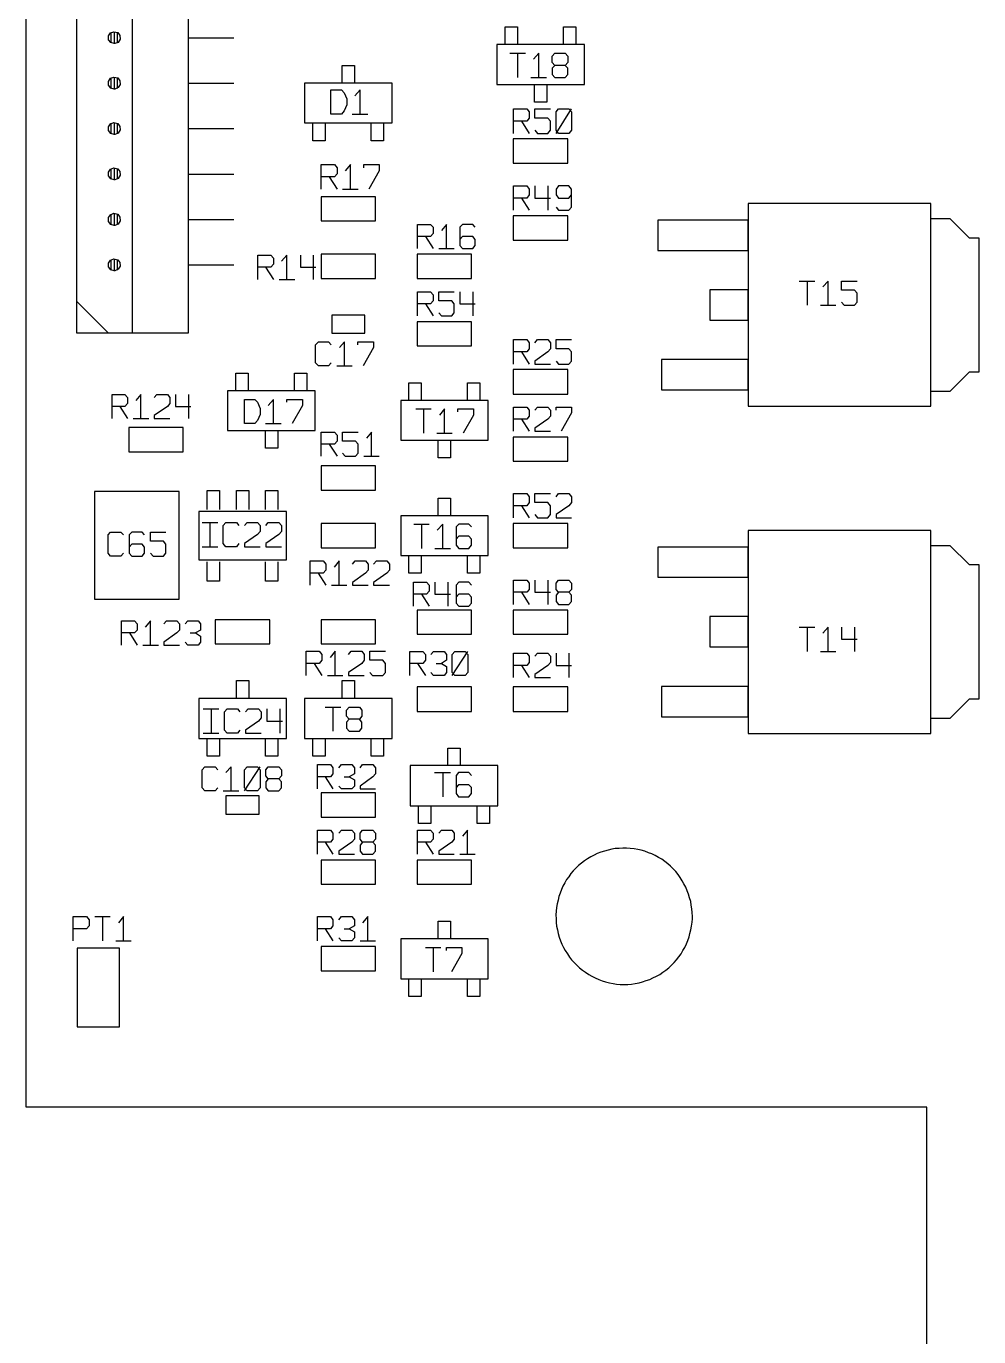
# Model space of a CAD drawing. Extents: x -228 to 961, y -124 to 716.
# Drawn here: x -5 to 84.1, y 103 to 225.5 of the extents above; entities that cross this region are included whole.
import ezdxf

# ---------------------------------------------------------------- set-up
doc = ezdxf.new("R2010")
doc.units = 0
doc.layers.add('1', color=1, linetype='CONTINUOUS')

msp = doc.modelspace()

# ---------------------------------------------------------------- linework, layer by layer
at = {"layer": '1'}
for p, q in [((-4.95, 124.47), (-4.95, 597.82)), ((-0.25, 230.75), (-0.25, 196.8)), ((4.97, 196.8), (4.97, 230.75)), ((10.22, 196.8), (10.22, 230.75)), ((39.8, 223.75), (39.8, 225.4)), ((39.8, 225.4), (40.95, 225.4)), ((40.95, 225.4), (40.95, 223.75)), ((45.27, 223.75), (45.27, 225.4)), ((45.27, 225.4), (46.42, 225.4)), ((46.42, 225.4), (46.42, 223.75)), ((2.75, 224.55), (2.92, 224.83)), ((2.75, 224.2), (2.75, 224.55)), ((2.95, 223.93), (2.75, 224.2)), ((2.92, 224.83), (3.25, 224.95)), ((3, 223.9), (3, 224.88)), ((3.25, 224.95), (3.6, 224.88)), ((3.27, 224.95), (3.27, 223.83)), ((3.57, 223.9), (3.57, 224.88)), ((3.6, 224.88), (3.8, 224.6)), ((3.82, 224.25), (3.65, 223.95)), ((3.8, 224.6), (3.82, 224.25)), ((10.22, 224.38), (14.45, 224.38)), ((3.27, 223.83), (2.95, 223.93)), ((3.32, 223.83), (3.27, 223.83)), ((3.65, 223.95), (3.32, 223.83)), ((47.22, 223.75), (39.02, 223.75)), ((39.02, 223.75), (39.02, 220)), ((40.25, 222.93), (41.7, 222.93)), ((40.97, 222.93), (40.97, 220.68)), ((42.95, 222.93), (42.47, 222.38)), ((42.95, 220.68), (42.95, 222.93)), ((44.2, 222.65), (44.45, 222.93)), ((44.45, 222.93), (45.42, 222.93)), ((45.42, 222.93), (45.65, 222.65)), ((47.22, 220), (47.22, 223.75)), ((24.57, 220.15), (24.57, 221.8)), ((24.57, 221.8), (25.72, 221.8)), ((25.72, 221.8), (25.72, 220.15)), ((44.2, 222.08), (44.2, 222.65)), ((44.45, 221.8), (44.2, 222.08)), ((44.45, 221.8), (44.2, 221.53)), ((45.42, 221.8), (44.45, 221.8)), ((45.65, 222.08), (45.42, 221.8)), ((45.65, 221.53), (45.42, 221.8)), ((45.65, 222.65), (45.65, 222.08)), ((2.75, 220.3), (2.92, 220.6)), ((2.92, 220.6), (3.25, 220.7)), ((3, 219.65), (3, 220.63)), ((3.25, 220.7), (3.6, 220.63)), ((3.27, 220.7), (3.27, 219.58)), ((3.57, 219.65), (3.57, 220.63)), ((3.6, 220.63), (3.8, 220.35)), ((42.22, 220.68), (43.67, 220.68)), ((44.2, 221.53), (44.2, 220.95)), ((44.2, 220.95), (44.45, 220.68)), ((44.45, 220.68), (45.42, 220.68)), ((45.42, 220.68), (45.65, 220.95)), ((45.65, 220.95), (45.65, 221.53)), ((2.75, 219.95), (2.75, 220.3)), ((2.95, 219.68), (2.75, 219.95)), ((3.27, 219.58), (2.95, 219.68)), ((3.32, 219.58), (3.27, 219.58)), ((3.65, 219.73), (3.32, 219.58)), ((3.82, 220), (3.65, 219.73)), ((3.8, 220.35), (3.82, 220)), ((10.22, 220.15), (14.45, 220.15)), ((29.25, 220.15), (21.05, 220.15)), ((21.05, 220.15), (21.05, 216.43)), ((23.52, 217.25), (23.52, 219.53)), ((23.52, 219.53), (24.5, 219.53)), ((24.5, 219.53), (24.75, 219.25)), ((24.75, 219.25), (25, 218.68)), ((26.25, 219.53), (25.75, 218.95)), ((26.25, 217.25), (26.25, 219.53)), ((29.25, 216.43), (29.25, 220.15)), ((39.02, 220), (47.22, 220)), ((42.55, 218.35), (42.55, 220)), ((43.7, 220), (43.7, 218.35)), ((25, 218.1), (24.75, 217.55)), ((25, 218.68), (25, 218.1)), ((43.7, 218.35), (42.55, 218.35)), ((24.5, 217.25), (23.52, 217.25)), ((24.75, 217.55), (24.5, 217.25)), ((25.52, 217.25), (26.97, 217.25)), ((40.6, 215.45), (40.6, 217.73)), ((40.6, 217.73), (41.82, 217.73)), ((41.82, 217.73), (42.05, 217.45)), ((42.05, 216.88), (41.82, 216.6)), ((42.05, 217.45), (42.05, 216.88)), ((42.57, 216.88), (42.57, 217.73)), ((42.57, 217.73), (44.05, 217.73)), ((43.8, 216.88), (42.57, 216.88)), ((44.05, 216.6), (43.8, 216.88)), ((44.57, 217.45), (44.8, 217.73)), ((44.57, 215.45), (46.02, 217.73)), ((44.57, 215.75), (44.57, 217.45)), ((44.8, 217.73), (45.77, 217.73)), ((45.77, 217.73), (46.02, 217.45)), ((46.02, 217.45), (46.02, 215.75)), ((2.75, 216.05), (2.92, 216.35)), ((2.75, 215.73), (2.75, 216.05)), ((2.95, 215.45), (2.75, 215.73)), ((2.92, 216.35), (3.25, 216.48)), ((3, 215.4), (3, 216.4)), ((3.25, 216.48), (3.6, 216.38)), ((3.27, 216.48), (3.27, 215.33)), ((3.57, 215.4), (3.57, 216.4)), ((3.6, 216.38), (3.8, 216.1)), ((3.82, 215.78), (3.65, 215.48)), ((3.8, 216.1), (3.82, 215.78)), ((10.22, 215.9), (14.45, 215.9)), ((21.05, 216.43), (29.25, 216.43)), ((21.85, 214.75), (21.85, 216.43)), ((23, 216.43), (23, 214.75)), ((27.3, 214.75), (27.3, 216.43)), ((28.45, 216.43), (28.45, 214.75)), ((41.82, 216.6), (40.6, 216.6)), ((41.32, 216.6), (42.05, 215.45)), ((42.57, 215.75), (42.82, 215.45)), ((43.8, 215.45), (44.05, 215.75)), ((44.05, 215.75), (44.05, 216.6)), ((44.8, 215.45), (44.57, 215.75)), ((46.02, 215.75), (45.77, 215.45)), ((3.27, 215.33), (2.95, 215.45)), ((3.32, 215.33), (3.27, 215.33)), ((3.65, 215.48), (3.32, 215.33)), ((23, 214.75), (21.85, 214.75)), ((28.45, 214.75), (27.3, 214.75)), ((45.67, 214.93), (40.57, 214.93)), ((40.57, 214.93), (40.57, 212.65)), ((42.82, 215.45), (43.8, 215.45)), ((45.77, 215.45), (44.8, 215.45)), ((45.67, 212.65), (45.67, 214.93)), ((2.75, 211.83), (2.92, 212.1)), ((2.75, 211.48), (2.75, 211.83)), ((2.92, 212.1), (3.25, 212.23)), ((3, 211.18), (3, 212.15)), ((3.25, 212.23), (3.6, 212.13)), ((3.27, 212.23), (3.27, 211.1)), ((3.57, 211.18), (3.57, 212.15)), ((3.6, 212.13), (3.8, 211.88)), ((3.8, 211.88), (3.82, 211.53)), ((22.62, 210.25), (22.62, 212.53)), ((22.62, 212.53), (23.85, 212.53)), ((23.85, 212.53), (24.1, 212.23)), ((24.1, 212.23), (24.1, 211.68)), ((25.35, 212.53), (24.85, 211.95)), ((25.35, 210.25), (25.35, 212.53)), ((26.6, 212.23), (26.6, 212.53)), ((26.6, 212.53), (28.05, 212.53)), ((28.05, 211.95), (27.07, 210.25)), ((28.05, 212.53), (28.05, 211.95)), ((40.57, 212.65), (45.67, 212.65)), ((2.95, 211.2), (2.75, 211.48)), ((3.27, 211.1), (2.95, 211.2)), ((3.32, 211.1), (3.27, 211.1)), ((3.65, 211.23), (3.32, 211.1)), ((3.82, 211.53), (3.65, 211.23)), ((10.22, 211.65), (14.45, 211.65)), ((23.85, 211.38), (22.62, 211.38)), ((23.37, 211.38), (24.1, 210.25)), ((24.1, 211.68), (23.85, 211.38)), ((27.7, 209.53), (22.6, 209.53)), ((22.6, 209.53), (22.6, 207.28)), ((24.62, 210.25), (26.07, 210.25)), ((27.7, 207.28), (27.7, 209.53)), ((40.6, 208.28), (40.6, 210.55)), ((40.6, 210.55), (41.82, 210.55)), ((41.82, 209.4), (40.6, 209.4)), ((41.32, 209.4), (42.05, 208.28)), ((41.82, 210.55), (42.05, 210.25)), ((42.05, 209.7), (41.82, 209.4)), ((42.05, 210.25), (42.05, 209.7)), ((42.57, 210.55), (42.57, 209.4)), ((42.57, 209.4), (44.05, 209.4)), ((43.8, 210.55), (43.8, 208.28)), ((44.8, 210.55), (44.57, 210.25)), ((44.57, 210.25), (44.57, 209.7)), ((44.57, 209.7), (44.8, 209.4)), ((45.77, 210.55), (44.8, 210.55)), ((44.8, 209.4), (45.77, 209.4)), ((46.02, 210.25), (45.77, 210.55)), ((45.77, 209.4), (46.02, 209.7)), ((46.02, 208.55), (46.02, 210.25)), ((44.57, 208.55), (44.8, 208.28)), ((44.8, 208.28), (45.77, 208.28)), ((45.77, 208.28), (46.02, 208.55)), ((79.6, 208.9), (62.52, 208.9)), ((62.52, 208.9), (62.52, 189.95)), ((79.6, 189.95), (79.6, 208.9)), ((2.75, 207.58), (2.92, 207.85)), ((2.75, 207.23), (2.75, 207.58)), ((2.95, 206.95), (2.75, 207.23)), ((2.92, 207.85), (3.25, 207.98)), ((3.27, 206.85), (2.95, 206.95)), ((3, 206.93), (3, 207.9)), ((3.25, 207.98), (3.6, 207.9)), ((3.27, 207.98), (3.27, 206.85)), ((3.65, 206.98), (3.32, 206.85)), ((3.57, 206.93), (3.57, 207.9)), ((3.6, 207.9), (3.8, 207.63)), ((3.82, 207.28), (3.65, 206.98)), ((3.8, 207.63), (3.82, 207.28)), ((10.22, 207.4), (14.45, 207.4)), ((22.6, 207.28), (27.7, 207.28)), ((31.62, 204.68), (31.62, 206.95)), ((31.62, 206.95), (32.82, 206.95)), ((32.82, 206.95), (33.07, 206.68)), ((34.32, 206.95), (33.85, 206.38)), ((34.32, 204.68), (34.32, 206.95)), ((35.82, 206.95), (35.57, 206.68)), ((36.8, 206.95), (35.82, 206.95)), ((37.02, 206.68), (36.8, 206.95)), ((45.67, 207.73), (40.57, 207.73)), ((40.57, 207.73), (40.57, 205.48)), ((45.67, 205.48), (45.67, 207.73)), ((62.52, 207.35), (54.07, 207.35)), ((54.07, 207.35), (54.07, 204.5)), ((62.52, 204.5), (62.52, 207.35)), ((79.6, 207.5), (81.37, 207.5)), ((81.37, 207.5), (83.17, 205.7)), ((3.32, 206.85), (3.27, 206.85)), ((32.82, 205.83), (31.62, 205.83)), ((32.35, 205.83), (33.07, 204.68)), ((33.07, 206.1), (32.82, 205.83)), ((33.07, 206.68), (33.07, 206.1)), ((35.57, 206.68), (35.57, 204.98)), ((35.82, 205.83), (35.57, 205.53)), ((36.8, 205.83), (35.82, 205.83)), ((37.02, 205.53), (36.8, 205.83)), ((83.17, 205.7), (84.07, 205.7)), ((84.07, 205.7), (84.07, 193.13)), ((33.6, 204.68), (35.05, 204.68)), ((35.57, 204.98), (35.82, 204.68)), ((35.82, 204.68), (36.8, 204.68)), ((36.8, 204.68), (37.02, 204.98)), ((37.02, 204.98), (37.02, 205.53)), ((40.57, 205.48), (45.67, 205.48)), ((54.07, 204.5), (62.52, 204.5)), ((2.75, 203.33), (2.92, 203.6)), ((2.75, 202.98), (2.75, 203.33)), ((2.92, 203.6), (3.25, 203.73)), ((3, 202.68), (3, 203.65)), ((3.25, 203.73), (3.6, 203.65)), ((3.27, 203.73), (3.27, 202.6)), ((3.57, 202.68), (3.57, 203.65)), ((3.6, 203.65), (3.8, 203.38)), ((3.8, 203.38), (3.82, 203.03)), ((16.7, 201.8), (16.7, 204.08)), ((16.7, 204.08), (17.92, 204.08)), ((17.92, 204.08), (18.17, 203.8)), ((18.17, 203.8), (18.17, 203.23)), ((19.42, 204.08), (18.92, 203.5)), ((19.42, 201.8), (19.42, 204.08)), ((20.67, 204.08), (20.67, 202.95)), ((21.87, 204.08), (21.87, 201.8)), ((27.7, 204.15), (22.6, 204.15)), ((22.6, 204.15), (22.6, 201.88)), ((27.7, 201.88), (27.7, 204.15)), ((36.67, 204.15), (31.6, 204.15)), ((31.6, 204.15), (31.6, 201.88)), ((36.67, 201.88), (36.67, 204.15)), ((2.95, 202.7), (2.75, 202.98)), ((3.27, 202.6), (2.95, 202.7)), ((3.32, 202.6), (3.27, 202.6)), ((3.65, 202.75), (3.32, 202.6)), ((3.82, 203.03), (3.65, 202.75)), ((10.22, 203.18), (14.45, 203.18)), ((17.92, 202.95), (16.7, 202.95)), ((17.42, 202.95), (18.17, 201.8)), ((18.17, 203.23), (17.92, 202.95)), ((20.67, 202.95), (22.12, 202.95)), ((18.7, 201.8), (20.15, 201.8)), ((22.6, 201.88), (27.7, 201.88)), ((31.6, 201.88), (36.67, 201.88)), ((62.52, 200.83), (58.92, 200.83)), ((58.92, 200.83), (58.92, 198)), ((62.52, 198), (62.52, 200.83)), ((67.27, 201.65), (68.75, 201.65)), ((68.02, 201.65), (68.02, 199.4)), ((70, 201.65), (69.5, 201.1)), ((70, 199.4), (70, 201.65)), ((71.25, 200.8), (71.25, 201.65)), ((71.25, 201.65), (72.7, 201.65)), ((72.45, 200.8), (71.25, 200.8)), ((72.7, 200.53), (72.45, 200.8)), ((-0.25, 199.78), (2.72, 196.8)), ((31.62, 198.4), (31.62, 200.65)), ((31.62, 200.65), (32.82, 200.65)), ((32.82, 200.65), (33.07, 200.38)), ((33.07, 199.8), (32.82, 199.53)), ((33.07, 200.38), (33.07, 199.8)), ((33.6, 199.8), (33.6, 200.65)), ((33.6, 200.65), (35.05, 200.65)), ((34.82, 199.8), (33.6, 199.8)), ((35.05, 199.53), (34.82, 199.8)), ((35.57, 200.65), (35.57, 199.53)), ((36.8, 200.65), (36.8, 198.4)), ((71.25, 199.68), (71.5, 199.4)), ((72.45, 199.4), (72.7, 199.68)), ((72.7, 199.68), (72.7, 200.53)), ((23.6, 198.48), (23.6, 196.78)), ((26.7, 198.48), (23.6, 198.48)), ((26.7, 196.78), (26.7, 198.48)), ((32.82, 199.53), (31.62, 199.53)), ((32.35, 199.53), (33.07, 198.4)), ((33.6, 198.68), (33.85, 198.4)), ((33.85, 198.4), (34.82, 198.4)), ((34.82, 198.4), (35.05, 198.68)), ((35.05, 198.68), (35.05, 199.53)), ((35.57, 199.53), (37.02, 199.53)), ((69.27, 199.4), (70.72, 199.4)), ((71.5, 199.4), (72.45, 199.4)), ((36.67, 197.85), (31.6, 197.85)), ((31.6, 197.85), (31.6, 195.6)), ((36.67, 195.6), (36.67, 197.85)), ((58.92, 198), (62.52, 198)), ((-0.25, 196.8), (10.22, 196.8)), ((22.1, 195.7), (22.35, 195.98)), ((22.35, 195.98), (23.3, 195.98)), ((23.3, 195.98), (23.55, 195.7)), ((23.6, 196.78), (26.7, 196.78)), ((24.8, 195.98), (24.32, 195.43)), ((24.8, 193.73), (24.8, 195.98)), ((26.05, 195.7), (26.05, 195.98)), ((26.05, 195.98), (27.52, 195.98)), ((27.52, 195.98), (27.52, 195.43)), ((40.6, 193.9), (40.6, 196.18)), ((40.6, 196.18), (41.82, 196.18)), ((41.82, 196.18), (42.05, 195.88)), ((42.57, 195.88), (42.82, 196.18)), ((42.82, 196.18), (43.8, 196.18)), ((43.8, 196.18), (44.05, 195.88)), ((44.57, 195.33), (44.57, 196.18)), ((44.57, 196.18), (46.02, 196.18)), ((22.1, 194), (22.1, 195.7)), ((27.52, 195.43), (26.55, 193.73)), ((31.6, 195.6), (36.67, 195.6)), ((41.82, 195.03), (40.6, 195.03)), ((41.32, 195.03), (42.05, 193.9)), ((42.05, 195.33), (41.82, 195.03)), ((42.05, 195.88), (42.05, 195.33)), ((43.8, 195.03), (42.57, 194.18)), ((44.05, 195.33), (43.8, 195.03)), ((44.05, 195.88), (44.05, 195.33)), ((45.77, 195.33), (44.57, 195.33)), ((46.02, 195.03), (45.77, 195.33)), ((46.02, 194.18), (46.02, 195.03)), ((22.35, 193.73), (22.1, 194)), ((23.3, 193.73), (22.35, 193.73)), ((23.55, 194), (23.3, 193.73)), ((24.07, 193.73), (25.52, 193.73)), ((42.57, 194.18), (42.57, 193.9)), ((42.57, 193.9), (44.05, 193.9)), ((44.57, 194.18), (44.8, 193.9)), ((44.8, 193.9), (45.77, 193.9)), ((45.77, 193.9), (46.02, 194.18)), ((62.52, 194.33), (54.42, 194.33)), ((54.42, 194.33), (54.42, 191.5)), ((62.52, 191.5), (62.52, 194.33)), ((14.65, 191.4), (14.65, 193.05)), ((14.65, 193.05), (15.8, 193.05)), ((15.8, 193.05), (15.8, 191.4)), ((20.12, 191.4), (20.12, 193.05)), ((20.12, 193.05), (21.27, 193.05)), ((21.27, 193.05), (21.27, 191.4)), ((45.67, 193.38), (40.57, 193.38)), ((40.57, 193.38), (40.57, 191.1)), ((45.67, 191.1), (45.67, 193.38)), ((83.17, 193.13), (81.37, 191.33)), ((84.07, 193.13), (83.17, 193.13)), ((3.07, 188.8), (3.07, 191.05)), ((3.07, 191.05), (4.27, 191.05)), ((4.27, 191.05), (4.52, 190.78)), ((5.77, 191.05), (5.3, 190.5)), ((5.77, 188.8), (5.77, 191.05)), ((7.02, 190.78), (7.27, 191.05)), ((7.27, 191.05), (8.25, 191.05)), ((8.25, 191.05), (8.47, 190.78)), ((9, 191.05), (9, 189.93)), ((10.22, 191.05), (10.22, 188.8)), ((22.05, 191.4), (13.87, 191.4)), ((13.87, 191.4), (13.87, 187.68)), ((22.05, 187.68), (22.05, 191.4)), ((30.82, 190.5), (30.82, 192.15)), ((30.82, 192.15), (31.97, 192.15)), ((31.97, 192.15), (31.97, 190.5)), ((36.3, 190.5), (36.3, 192.15)), ((36.3, 192.15), (37.45, 192.15)), ((37.45, 192.15), (37.45, 190.5)), ((40.57, 191.1), (45.67, 191.1)), ((54.42, 191.5), (62.52, 191.5)), ((81.37, 191.33), (79.6, 191.33)), ((4.27, 189.93), (3.07, 189.93)), ((3.8, 189.93), (4.52, 188.8)), ((4.52, 190.2), (4.27, 189.93)), ((4.52, 190.78), (4.52, 190.2)), ((8.25, 189.93), (7.02, 189.08)), ((8.47, 190.2), (8.25, 189.93)), ((8.47, 190.78), (8.47, 190.2)), ((9, 189.93), (10.45, 189.93)), ((15.45, 188.33), (15.45, 190.6)), ((15.45, 190.6), (16.42, 190.6)), ((16.42, 190.6), (16.67, 190.33)), ((16.67, 190.33), (16.9, 189.75)), ((18.15, 190.6), (17.67, 190.03)), ((18.15, 188.33), (18.15, 190.6)), ((19.4, 190.33), (19.4, 190.6)), ((19.4, 190.6), (20.87, 190.6)), ((20.87, 190.03), (19.9, 188.33)), ((20.87, 190.6), (20.87, 190.03)), ((38.22, 190.5), (30.05, 190.5)), ((30.05, 190.5), (30.05, 186.78)), ((38.22, 186.78), (38.22, 190.5)), ((40.6, 187.63), (40.6, 189.88)), ((40.6, 189.88), (41.82, 189.88)), ((41.82, 189.88), (42.05, 189.6)), ((42.57, 189.6), (42.82, 189.88)), ((42.82, 189.88), (43.8, 189.88)), ((43.8, 189.88), (44.05, 189.6)), ((44.57, 189.6), (44.57, 189.88)), ((44.57, 189.88), (46.02, 189.88)), ((46.02, 189.88), (46.02, 189.33)), ((62.52, 189.95), (79.6, 189.95)), ((5.05, 188.8), (6.5, 188.8)), ((7.02, 189.08), (7.02, 188.8)), ((7.02, 188.8), (8.47, 188.8)), ((16.67, 188.63), (16.42, 188.33)), ((16.9, 189.18), (16.67, 188.63)), ((16.9, 189.75), (16.9, 189.18)), ((31.45, 189.7), (32.9, 189.7)), ((32.17, 189.7), (32.17, 187.43)), ((34.15, 189.7), (33.67, 189.13)), ((34.15, 187.43), (34.15, 189.7)), ((35.4, 189.43), (35.4, 189.7)), ((35.4, 189.7), (36.85, 189.7)), ((36.85, 189.13), (35.87, 187.43)), ((36.85, 189.7), (36.85, 189.13)), ((41.82, 188.75), (40.6, 188.75)), ((41.32, 188.75), (42.05, 187.63)), ((42.05, 189.03), (41.82, 188.75)), ((42.05, 189.6), (42.05, 189.03)), ((43.8, 188.75), (42.57, 187.9)), ((44.05, 189.03), (43.8, 188.75)), ((44.05, 189.6), (44.05, 189.03)), ((46.02, 189.33), (45.05, 187.63)), ((9.72, 187.98), (4.65, 187.98)), ((4.65, 187.98), (4.65, 185.7)), ((9.72, 185.7), (9.72, 187.98)), ((13.87, 187.68), (22.05, 187.68)), ((16.42, 188.33), (15.45, 188.33)), ((17.4, 186.03), (17.4, 187.68)), ((17.42, 188.33), (18.87, 188.33)), ((18.55, 187.68), (18.55, 186.03)), ((22.62, 185.28), (22.62, 187.55)), ((22.62, 187.55), (23.85, 187.55)), ((23.85, 187.55), (24.1, 187.25)), ((24.62, 186.7), (24.62, 187.55)), ((24.62, 187.55), (26.07, 187.55)), ((27.32, 187.55), (26.85, 186.98)), ((27.32, 185.28), (27.32, 187.55)), ((33.42, 187.43), (34.87, 187.43)), ((42.57, 187.9), (42.57, 187.63)), ((42.57, 187.63), (44.05, 187.63)), ((23.85, 186.4), (22.62, 186.4)), ((23.37, 186.4), (24.1, 185.28)), ((24.1, 186.7), (23.85, 186.4)), ((24.1, 187.25), (24.1, 186.7)), ((25.82, 186.7), (24.62, 186.7)), ((26.07, 186.4), (25.82, 186.7)), ((26.07, 185.58), (26.07, 186.4)), ((30.05, 186.78), (38.22, 186.78)), ((33.55, 185.13), (33.55, 186.78)), ((34.7, 186.78), (34.7, 185.13)), ((45.67, 187.08), (40.57, 187.08)), ((40.57, 187.08), (40.57, 184.83)), ((45.67, 184.83), (45.67, 187.08)), ((4.65, 185.7), (9.72, 185.7)), ((18.55, 186.03), (17.4, 186.03)), ((24.62, 185.58), (24.85, 185.28)), ((24.85, 185.28), (25.82, 185.28)), ((25.82, 185.28), (26.07, 185.58)), ((26.6, 185.28), (28.05, 185.28)), ((34.7, 185.13), (33.55, 185.13)), ((27.7, 184.38), (22.6, 184.38)), ((22.6, 184.38), (22.6, 182.13)), ((27.7, 182.13), (27.7, 184.38)), ((40.57, 184.83), (45.67, 184.83)), ((9.35, 182), (1.42, 182)), ((1.42, 182), (1.42, 171.93)), ((9.35, 171.93), (9.35, 182)), ((11.97, 180.3), (11.97, 182.1)), ((11.97, 182.1), (13.12, 182.1)), ((13.12, 182.1), (13.12, 180.3)), ((14.7, 180.3), (14.7, 182.1)), ((14.7, 182.1), (15.85, 182.1)), ((15.85, 182.1), (15.85, 180.3)), ((17.42, 180.3), (17.42, 182.1)), ((17.42, 182.1), (18.57, 182.1)), ((18.57, 182.1), (18.57, 180.3)), ((22.6, 182.13), (27.7, 182.13)), ((33.55, 179.73), (33.55, 181.38)), ((33.55, 181.38), (34.7, 181.38)), ((34.7, 181.38), (34.7, 179.73)), ((40.6, 179.53), (40.6, 181.8)), ((40.6, 181.8), (41.82, 181.8)), ((41.82, 181.8), (42.05, 181.5)), ((42.05, 181.5), (42.05, 180.95)), ((42.57, 180.95), (42.57, 181.8)), ((42.57, 181.8), (44.05, 181.8)), ((44.57, 181.5), (44.8, 181.8)), ((44.8, 181.8), (45.77, 181.8)), ((45.77, 181.8), (46.02, 181.5)), ((46.02, 181.5), (46.02, 180.95)), ((19.37, 180.13), (11.17, 180.13)), ((11.17, 180.13), (11.17, 175.6)), ((19.37, 175.6), (19.37, 180.13)), ((41.82, 180.65), (40.6, 180.65)), ((41.32, 180.65), (42.05, 179.53)), ((42.05, 180.95), (41.82, 180.65)), ((43.8, 180.95), (42.57, 180.95)), ((44.05, 180.65), (43.8, 180.95)), ((44.05, 179.83), (44.05, 180.65)), ((45.77, 180.65), (44.57, 179.83)), ((46.02, 180.95), (45.77, 180.65)), ((11.5, 179.1), (12.95, 179.1)), ((12.22, 179.1), (12.22, 176.83)), ((13.47, 178.83), (13.72, 179.1)), ((13.47, 177.13), (13.47, 178.83)), ((13.72, 179.1), (14.7, 179.1)), ((14.7, 179.1), (14.92, 178.83)), ((15.45, 178.83), (15.7, 179.1)), ((15.7, 179.1), (16.67, 179.1)), ((16.67, 179.1), (16.92, 178.83)), ((16.92, 178.83), (16.92, 178.25)), ((17.45, 178.83), (17.67, 179.1)), ((17.67, 179.1), (18.65, 179.1)), ((18.65, 179.1), (18.9, 178.83)), ((18.9, 178.83), (18.9, 178.25)), ((27.7, 179), (22.6, 179)), ((22.6, 179), (22.6, 176.73)), ((27.7, 176.73), (27.7, 179)), ((38.22, 179.73), (30.05, 179.73)), ((30.05, 179.73), (30.05, 176)), ((31.27, 178.95), (32.72, 178.95)), ((32, 178.95), (32, 176.68)), ((33.97, 178.95), (33.47, 178.38)), ((33.97, 176.68), (33.97, 178.95)), ((35.47, 178.95), (35.22, 178.68)), ((36.42, 178.95), (35.47, 178.95)), ((36.67, 178.68), (36.42, 178.95)), ((38.22, 176), (38.22, 179.73)), ((45.67, 179), (40.57, 179)), ((40.57, 179), (40.57, 176.73)), ((42.57, 179.83), (42.82, 179.53)), ((42.82, 179.53), (43.8, 179.53)), ((43.8, 179.53), (44.05, 179.83)), ((44.57, 179.83), (44.57, 179.53)), ((44.57, 179.53), (46.02, 179.53)), ((45.67, 176.73), (45.67, 179)), ((2.7, 177.93), (2.92, 178.2)), ((2.7, 176.23), (2.7, 177.93)), ((2.92, 178.2), (3.9, 178.2)), ((3.9, 178.2), (4.15, 177.93)), ((4.92, 178.2), (4.67, 177.93)), ((4.67, 177.93), (4.67, 176.23)), ((5.9, 178.2), (4.92, 178.2)), ((6.12, 177.93), (5.9, 178.2)), ((6.65, 177.35), (6.65, 178.2)), ((6.65, 178.2), (8.1, 178.2)), ((16.67, 177.98), (15.45, 177.13)), ((16.92, 178.25), (16.67, 177.98)), ((18.65, 177.98), (17.45, 177.13)), ((18.9, 178.25), (18.65, 177.98)), ((35.22, 178.68), (35.22, 176.98)), ((35.47, 177.83), (35.22, 177.53)), ((36.42, 177.83), (35.47, 177.83)), ((36.67, 177.53), (36.42, 177.83)), ((79.6, 178.35), (62.52, 178.35)), ((62.52, 178.35), (62.52, 159.4)), ((79.6, 159.4), (79.6, 178.35)), ((4.92, 177.08), (4.67, 176.78)), ((5.9, 177.08), (4.92, 177.08)), ((6.12, 176.78), (5.9, 177.08)), ((6.12, 176.23), (6.12, 176.78)), ((7.87, 177.35), (6.65, 177.35)), ((8.1, 177.08), (7.87, 177.35)), ((8.1, 176.23), (8.1, 177.08)), ((11.5, 176.83), (12.95, 176.83)), ((13.72, 176.83), (13.47, 177.13)), ((14.7, 176.83), (13.72, 176.83)), ((14.92, 177.13), (14.7, 176.83)), ((15.45, 177.13), (15.45, 176.83)), ((15.45, 176.83), (16.92, 176.83)), ((17.45, 177.13), (17.45, 176.83)), ((17.45, 176.83), (18.9, 176.83)), ((22.6, 176.73), (27.7, 176.73)), ((33.25, 176.68), (34.7, 176.68)), ((35.22, 176.98), (35.47, 176.68)), ((35.47, 176.68), (36.42, 176.68)), ((36.42, 176.68), (36.67, 176.98)), ((36.67, 176.98), (36.67, 177.53)), ((40.57, 176.73), (45.67, 176.73)), ((62.52, 176.8), (54.07, 176.8)), ((54.07, 176.8), (54.07, 173.98)), ((62.52, 173.98), (62.52, 176.8)), ((79.6, 176.95), (81.37, 176.95)), ((81.37, 176.95), (83.17, 175.18)), ((2.92, 175.95), (2.7, 176.23)), ((3.9, 175.95), (2.92, 175.95)), ((4.15, 176.23), (3.9, 175.95)), ((4.67, 176.23), (4.92, 175.95)), ((4.92, 175.95), (5.9, 175.95)), ((5.9, 175.95), (6.12, 176.23)), ((6.65, 176.23), (6.9, 175.95)), ((6.9, 175.95), (7.87, 175.95)), ((7.87, 175.95), (8.1, 176.23)), ((11.17, 175.6), (19.37, 175.6)), ((11.97, 173.63), (11.97, 175.43)), ((13.12, 175.43), (13.12, 173.63)), ((17.42, 173.63), (17.42, 175.43)), ((18.57, 175.43), (18.57, 173.63)), ((21.6, 173.23), (21.6, 175.5)), ((21.6, 175.5), (22.8, 175.5)), ((22.8, 175.5), (23.05, 175.2)), ((23.05, 175.2), (23.05, 174.65)), ((24.3, 175.5), (23.82, 174.93)), ((24.3, 173.23), (24.3, 175.5)), ((25.55, 175.2), (25.8, 175.5)), ((25.8, 175.5), (26.77, 175.5)), ((26.77, 175.5), (27, 175.2)), ((27, 175.2), (27, 174.65)), ((27.52, 175.2), (27.77, 175.5)), ((27.77, 175.5), (28.75, 175.5)), ((28.75, 175.5), (29, 175.2)), ((29, 175.2), (29, 174.65)), ((30.05, 176), (38.22, 176)), ((30.82, 174.35), (30.82, 176)), ((31.97, 176), (31.97, 174.35)), ((36.3, 174.35), (36.3, 176)), ((37.45, 176), (37.45, 174.35)), ((83.17, 175.18), (84.07, 175.18)), ((84.07, 175.18), (84.07, 162.6)), ((22.8, 174.35), (21.6, 174.35)), ((22.32, 174.35), (23.05, 173.23)), ((23.05, 174.65), (22.8, 174.35)), ((26.77, 174.35), (25.55, 173.5)), ((27, 174.65), (26.77, 174.35)), ((28.75, 174.35), (27.52, 173.5)), ((29, 174.65), (28.75, 174.35)), ((31.97, 174.35), (30.82, 174.35)), ((37.45, 174.35), (36.3, 174.35)), ((54.07, 173.98), (62.52, 173.98)), ((13.12, 173.63), (11.97, 173.63)), ((18.57, 173.63), (17.42, 173.63)), ((23.57, 173.23), (25.02, 173.23)), ((25.55, 173.5), (25.55, 173.23)), ((25.55, 173.23), (27, 173.23)), ((27.52, 173.5), (27.52, 173.23)), ((27.52, 173.23), (29, 173.23)), ((31.25, 171.28), (31.25, 173.53)), ((31.25, 173.53), (32.47, 173.53)), ((32.47, 173.53), (32.72, 173.25)), ((32.72, 172.68), (32.47, 172.4)), ((32.72, 173.25), (32.72, 172.68)), ((33.25, 173.53), (33.25, 172.4)), ((34.45, 173.53), (34.45, 171.28)), ((35.47, 173.53), (35.22, 173.25)), ((35.22, 173.25), (35.22, 171.55)), ((36.42, 173.53), (35.47, 173.53)), ((36.67, 173.25), (36.42, 173.53)), ((40.6, 171.45), (40.6, 173.7)), ((40.6, 173.7), (41.82, 173.7)), ((41.82, 173.7), (42.05, 173.43)), ((42.05, 172.85), (41.82, 172.58)), ((42.05, 173.43), (42.05, 172.85)), ((42.57, 173.7), (42.57, 172.58)), ((43.8, 173.7), (43.8, 171.45)), ((44.57, 173.43), (44.8, 173.7)), ((44.57, 172.85), (44.57, 173.43)), ((44.8, 172.58), (44.57, 172.85)), ((44.8, 173.7), (45.77, 173.7)), ((45.77, 173.7), (46.02, 173.43)), ((46.02, 172.85), (45.77, 172.58)), ((46.02, 173.43), (46.02, 172.85)), ((1.42, 171.93), (9.35, 171.93)), ((32.47, 172.4), (31.25, 172.4)), ((32, 172.4), (32.72, 171.28)), ((33.25, 172.4), (34.7, 172.4)), ((35.47, 172.4), (35.22, 172.13)), ((35.22, 171.55), (35.47, 171.28)), ((36.42, 172.4), (35.47, 172.4)), ((36.67, 172.13), (36.42, 172.4)), ((36.42, 171.28), (36.67, 171.55)), ((36.67, 171.55), (36.67, 172.13)), ((41.82, 172.58), (40.6, 172.58)), ((41.32, 172.58), (42.05, 171.45)), ((42.57, 172.58), (44.05, 172.58)), ((44.8, 172.58), (44.57, 172.3)), ((44.57, 172.3), (44.57, 171.73)), ((44.57, 171.73), (44.8, 171.45)), ((45.77, 172.58), (44.8, 172.58)), ((44.8, 171.45), (45.77, 171.45)), ((46.02, 172.3), (45.77, 172.58)), ((45.77, 171.45), (46.02, 171.73)), ((46.02, 171.73), (46.02, 172.3)), ((36.67, 170.9), (31.6, 170.9)), ((31.6, 170.9), (31.6, 168.65)), ((35.47, 171.28), (36.42, 171.28)), ((36.67, 168.65), (36.67, 170.9)), ((45.67, 170.9), (40.57, 170.9)), ((40.57, 170.9), (40.57, 168.65)), ((45.67, 168.65), (45.67, 170.9)), ((62.52, 170.3), (58.92, 170.3)), ((58.92, 170.3), (58.92, 167.48)), ((62.52, 167.48), (62.52, 170.3)), ((3.95, 167.63), (3.95, 169.9)), ((3.95, 169.9), (5.17, 169.9)), ((5.17, 169.9), (5.42, 169.63)), ((5.42, 169.05), (5.17, 168.78)), ((5.42, 169.63), (5.42, 169.05)), ((6.67, 169.9), (6.17, 169.33)), ((6.67, 167.63), (6.67, 169.9)), ((7.92, 169.63), (8.17, 169.9)), ((8.17, 169.9), (9.12, 169.9)), ((9.12, 169.9), (9.37, 169.63)), ((9.37, 169.05), (9.12, 168.78)), ((9.37, 169.63), (9.37, 169.05)), ((9.9, 169.63), (10.15, 169.9)), ((10.15, 169.9), (11.12, 169.9)), ((11.35, 169.05), (10.87, 168.78)), ((11.12, 169.9), (11.35, 169.63)), ((11.35, 169.63), (11.35, 169.05)), ((17.82, 170), (12.72, 170)), ((12.72, 170), (12.72, 167.75)), ((17.82, 167.75), (17.82, 170)), ((27.7, 170), (22.6, 170)), ((22.6, 170), (22.6, 167.75)), ((27.7, 167.75), (27.7, 170)), ((67.27, 169.33), (68.75, 169.33)), ((68.02, 169.33), (68.02, 167.05)), ((70, 169.33), (69.5, 168.75)), ((70, 167.05), (70, 169.33)), ((71.25, 169.33), (71.25, 168.2)), ((72.45, 169.33), (72.45, 167.05)), ((5.17, 168.78), (3.95, 168.78)), ((4.7, 168.78), (5.42, 167.63)), ((9.12, 168.78), (7.92, 167.93)), ((7.92, 167.93), (7.92, 167.63)), ((10.15, 167.63), (9.9, 167.93)), ((10.37, 168.78), (10.87, 168.78)), ((10.87, 168.78), (11.35, 168.48)), ((11.35, 167.93), (11.12, 167.63)), ((11.35, 168.48), (11.35, 167.93)), ((12.72, 167.75), (17.82, 167.75)), ((22.6, 167.75), (27.7, 167.75)), ((31.6, 168.65), (36.67, 168.65)), ((40.57, 168.65), (45.67, 168.65)), ((71.25, 168.2), (72.7, 168.2)), ((5.95, 167.63), (7.4, 167.63)), ((7.92, 167.63), (9.37, 167.63)), ((11.12, 167.63), (10.15, 167.63)), ((21.22, 164.8), (21.22, 167.08)), ((21.22, 167.08), (22.42, 167.08)), ((22.42, 167.08), (22.67, 166.78)), ((22.67, 166.78), (22.67, 166.23)), ((23.92, 167.08), (23.45, 166.5)), ((23.92, 164.8), (23.92, 167.08)), ((25.17, 166.78), (25.42, 167.08)), ((25.42, 167.08), (26.4, 167.08)), ((26.4, 167.08), (26.62, 166.78)), ((26.62, 166.78), (26.62, 166.23)), ((27.15, 166.23), (27.15, 167.08)), ((27.15, 167.08), (28.62, 167.08)), ((30.9, 164.8), (30.9, 167.05)), ((30.9, 167.05), (32.12, 167.05)), ((32.12, 167.05), (32.35, 166.78)), ((32.35, 166.78), (32.35, 166.23)), ((32.87, 166.78), (33.12, 167.05)), ((33.12, 167.05), (34.1, 167.05)), ((34.1, 167.05), (34.32, 166.78)), ((34.32, 166.78), (34.32, 166.23)), ((34.85, 166.78), (35.1, 167.05)), ((34.85, 164.8), (36.32, 167.05)), ((34.85, 165.08), (34.85, 166.78)), ((35.1, 167.05), (36.07, 167.05)), ((36.07, 167.05), (36.32, 166.78)), ((36.32, 166.78), (36.32, 165.08)), ((40.6, 164.63), (40.6, 166.88)), ((40.6, 166.88), (41.82, 166.88)), ((41.82, 166.88), (42.05, 166.6)), ((42.05, 166.6), (42.05, 166.03)), ((42.57, 166.6), (42.82, 166.88)), ((42.82, 166.88), (43.8, 166.88)), ((43.8, 166.88), (44.05, 166.6)), ((44.05, 166.6), (44.05, 166.03)), ((44.57, 166.88), (44.57, 165.75)), ((45.77, 166.88), (45.77, 164.63)), ((58.92, 167.48), (62.52, 167.48)), ((69.27, 167.05), (70.72, 167.05)), ((22.42, 165.93), (21.22, 165.93)), ((21.95, 165.93), (22.67, 164.8)), ((22.67, 166.23), (22.42, 165.93)), ((26.4, 165.93), (25.17, 165.08)), ((26.62, 166.23), (26.4, 165.93)), ((28.37, 166.23), (27.15, 166.23)), ((28.62, 165.93), (28.37, 166.23)), ((28.62, 165.08), (28.62, 165.93)), ((32.12, 165.93), (30.9, 165.93)), ((31.62, 165.93), (32.35, 164.8)), ((32.35, 166.23), (32.12, 165.93)), ((33.37, 165.93), (33.85, 165.93)), ((34.32, 166.23), (33.85, 165.93)), ((33.85, 165.93), (34.32, 165.65)), ((34.32, 165.65), (34.32, 165.08)), ((41.82, 165.75), (40.6, 165.75)), ((41.32, 165.75), (42.05, 164.63)), ((42.05, 166.03), (41.82, 165.75)), ((43.8, 165.75), (42.57, 164.9)), ((44.05, 166.03), (43.8, 165.75)), ((44.57, 165.75), (46.02, 165.75)), ((14.7, 162.65), (14.7, 164.33)), ((14.7, 164.33), (15.85, 164.33)), ((15.85, 164.33), (15.85, 162.65)), ((23.2, 164.8), (24.65, 164.8)), ((24.57, 162.65), (24.57, 164.33)), ((24.57, 164.33), (25.72, 164.33)), ((25.17, 165.08), (25.17, 164.8)), ((25.17, 164.8), (26.62, 164.8)), ((25.72, 164.33), (25.72, 162.65)), ((27.15, 165.08), (27.4, 164.8)), ((27.4, 164.8), (28.37, 164.8)), ((28.37, 164.8), (28.62, 165.08)), ((33.12, 164.8), (32.87, 165.08)), ((34.1, 164.8), (33.12, 164.8)), ((34.32, 165.08), (34.1, 164.8)), ((35.1, 164.8), (34.85, 165.08)), ((36.07, 164.8), (35.1, 164.8)), ((36.32, 165.08), (36.07, 164.8)), ((42.57, 164.9), (42.57, 164.63)), ((42.57, 164.63), (44.05, 164.63)), ((36.67, 163.73), (31.6, 163.73)), ((31.6, 163.73), (31.6, 161.45)), ((36.67, 161.45), (36.67, 163.73)), ((45.67, 163.73), (40.57, 163.73)), ((40.57, 163.73), (40.57, 161.45)), ((45.67, 161.45), (45.67, 163.73)), ((62.52, 163.78), (54.42, 163.78)), ((54.42, 163.78), (54.42, 160.95)), ((62.52, 160.95), (62.52, 163.78)), ((19.37, 162.65), (11.17, 162.65)), ((11.17, 162.65), (11.17, 158.93)), ((11.6, 161.7), (13.05, 161.7)), ((12.32, 161.7), (12.32, 159.43)), ((13.57, 161.4), (13.82, 161.7)), ((13.82, 161.7), (14.8, 161.7)), ((14.8, 161.7), (15.02, 161.4)), ((15.55, 161.4), (15.8, 161.7)), ((15.8, 161.7), (16.77, 161.7)), ((16.77, 161.7), (17.02, 161.4)), ((17.55, 161.7), (17.55, 160.55)), ((18.75, 161.7), (18.75, 159.43)), ((19.37, 158.93), (19.37, 162.65)), ((29.25, 162.65), (21.05, 162.65)), ((21.05, 162.65), (21.05, 158.93)), ((23, 161.85), (24.45, 161.85)), ((23.72, 161.85), (23.72, 159.6)), ((24.97, 161.58), (25.22, 161.85)), ((25.22, 161.85), (26.2, 161.85)), ((26.2, 161.85), (26.42, 161.58)), ((29.25, 158.93), (29.25, 162.65)), ((83.17, 162.6), (81.37, 160.8)), ((84.07, 162.6), (83.17, 162.6)), ((13.57, 159.7), (13.57, 161.4)), ((16.77, 160.55), (15.55, 159.7)), ((17.02, 160.85), (16.77, 160.55)), ((17.02, 161.4), (17.02, 160.85)), ((17.55, 160.55), (19, 160.55)), ((24.97, 161), (24.97, 161.58)), ((25.22, 160.73), (24.97, 161)), ((25.22, 160.73), (24.97, 160.45)), ((24.97, 160.45), (24.97, 159.88)), ((26.2, 160.73), (25.22, 160.73)), ((26.42, 161), (26.2, 160.73)), ((26.42, 160.45), (26.2, 160.73)), ((26.42, 161.58), (26.42, 161)), ((26.42, 159.88), (26.42, 160.45)), ((31.6, 161.45), (36.67, 161.45)), ((40.57, 161.45), (45.67, 161.45)), ((54.42, 160.95), (62.52, 160.95)), ((81.37, 160.8), (79.6, 160.8)), ((11.6, 159.43), (13.05, 159.43)), ((13.82, 159.43), (13.57, 159.7)), ((14.8, 159.43), (13.82, 159.43)), ((15.02, 159.7), (14.8, 159.43)), ((15.55, 159.7), (15.55, 159.43)), ((15.55, 159.43), (17.02, 159.43)), ((24.97, 159.88), (25.22, 159.6)), ((25.22, 159.6), (26.2, 159.6)), ((26.2, 159.6), (26.42, 159.88)), ((62.52, 159.4), (79.6, 159.4)), ((11.17, 158.93), (19.37, 158.93)), ((11.97, 157.28), (11.97, 158.93)), ((13.12, 158.93), (13.12, 157.28)), ((17.42, 157.28), (17.42, 158.93)), ((18.57, 158.93), (18.57, 157.28)), ((21.05, 158.93), (29.25, 158.93)), ((21.85, 157.28), (21.85, 158.93)), ((23, 158.93), (23, 157.28)), ((27.3, 157.28), (27.3, 158.93)), ((28.45, 158.93), (28.45, 157.28)), ((34.45, 156.38), (34.45, 158.03)), ((34.45, 158.03), (35.6, 158.03)), ((35.6, 158.03), (35.6, 156.38)), ((13.12, 157.28), (11.97, 157.28)), ((18.57, 157.28), (17.42, 157.28)), ((23, 157.28), (21.85, 157.28)), ((28.45, 157.28), (27.3, 157.28)), ((11.5, 156), (11.75, 156.28)), ((11.5, 154.3), (11.5, 156)), ((11.75, 156.28), (12.7, 156.28)), ((12.7, 156.28), (12.95, 156)), ((14.2, 156.28), (13.72, 155.73)), ((14.2, 154.03), (14.2, 156.28)), ((15.45, 156), (15.7, 156.28)), ((15.45, 154.03), (16.92, 156.28)), ((15.45, 154.3), (15.45, 156)), ((15.7, 156.28), (16.67, 156.28)), ((16.67, 156.28), (16.92, 156)), ((16.92, 156), (16.92, 154.3)), ((17.45, 156), (17.67, 156.28)), ((17.45, 155.43), (17.45, 156)), ((17.67, 156.28), (18.65, 156.28)), ((18.65, 156.28), (18.9, 156)), ((18.9, 156), (18.9, 155.43)), ((22.27, 154.2), (22.27, 156.48)), ((22.27, 156.48), (23.5, 156.48)), ((23.5, 156.48), (23.72, 156.18)), ((23.72, 155.63), (23.5, 155.33)), ((23.72, 156.18), (23.72, 155.63)), ((24.25, 156.18), (24.5, 156.48)), ((24.5, 156.48), (25.47, 156.48)), ((25.72, 155.63), (25.22, 155.33)), ((25.47, 156.48), (25.72, 156.18)), ((25.72, 156.18), (25.72, 155.63)), ((26.25, 156.18), (26.47, 156.48)), ((26.47, 156.48), (27.45, 156.48)), ((27.45, 156.48), (27.7, 156.18)), ((27.7, 155.63), (27.45, 155.33)), ((27.7, 156.18), (27.7, 155.63)), ((39.12, 156.38), (30.92, 156.38)), ((30.92, 156.38), (30.92, 152.63)), ((33.22, 155.75), (34.7, 155.75)), ((33.97, 155.75), (33.97, 153.48)), ((35.45, 155.75), (35.22, 155.45)), ((36.42, 155.75), (35.45, 155.75)), ((36.67, 155.45), (36.42, 155.75)), ((39.12, 152.63), (39.12, 156.38)), ((11.75, 154.03), (11.5, 154.3)), ((12.95, 154.3), (12.7, 154.03)), ((15.7, 154.03), (15.45, 154.3)), ((16.92, 154.3), (16.67, 154.03)), ((17.67, 155.15), (17.45, 155.43)), ((17.67, 155.15), (17.45, 154.88)), ((17.45, 154.88), (17.45, 154.3)), ((17.45, 154.3), (17.67, 154.03)), ((18.65, 155.15), (17.67, 155.15)), ((18.9, 155.43), (18.65, 155.15)), ((18.9, 154.88), (18.65, 155.15)), ((18.65, 154.03), (18.9, 154.3)), ((18.9, 154.3), (18.9, 154.88)), ((23.5, 155.33), (22.27, 155.33)), ((23, 155.33), (23.72, 154.2)), ((24.5, 154.2), (24.25, 154.48)), ((24.75, 155.33), (25.22, 155.33)), ((25.22, 155.33), (25.72, 155.05)), ((25.72, 154.48), (25.47, 154.2)), ((25.72, 155.05), (25.72, 154.48)), ((27.45, 155.33), (26.25, 154.48)), ((26.25, 154.48), (26.25, 154.2)), ((35.22, 155.45), (35.22, 153.78)), ((35.45, 154.6), (35.22, 154.33)), ((36.42, 154.6), (35.45, 154.6)), ((36.67, 154.33), (36.42, 154.6)), ((36.67, 153.78), (36.67, 154.33)), ((12.7, 154.03), (11.75, 154.03)), ((13.47, 154.03), (14.92, 154.03)), ((13.72, 153.55), (13.72, 151.85)), ((16.82, 153.55), (13.72, 153.55)), ((16.67, 154.03), (15.7, 154.03)), ((16.82, 151.85), (16.82, 153.55)), ((17.67, 154.03), (18.65, 154.03)), ((27.7, 153.85), (22.6, 153.85)), ((22.6, 153.85), (22.6, 151.58)), ((25.47, 154.2), (24.5, 154.2)), ((26.25, 154.2), (27.7, 154.2)), ((27.7, 151.58), (27.7, 153.85)), ((35.22, 153.78), (35.45, 153.48)), ((35.45, 153.48), (36.42, 153.48)), ((36.42, 153.48), (36.67, 153.78)), ((13.72, 151.85), (16.82, 151.85)), ((30.92, 152.63), (39.12, 152.63)), ((31.72, 150.98), (31.72, 152.63)), ((32.87, 152.63), (32.87, 150.98)), ((37.2, 150.98), (37.2, 152.63)), ((38.35, 152.63), (38.35, 150.98)), ((22.6, 151.58), (27.7, 151.58)), ((32.87, 150.98), (31.72, 150.98)), ((38.35, 150.98), (37.2, 150.98)), ((22.27, 148.1), (22.27, 150.35)), ((22.27, 150.35), (23.5, 150.35)), ((23.5, 150.35), (23.72, 150.08)), ((23.72, 149.5), (23.5, 149.23)), ((23.72, 150.08), (23.72, 149.5)), ((24.25, 150.08), (24.5, 150.35)), ((24.5, 150.35), (25.47, 150.35)), ((25.47, 150.35), (25.72, 150.08)), ((25.72, 149.5), (25.47, 149.23)), ((25.72, 150.08), (25.72, 149.5)), ((26.25, 150.08), (26.47, 150.35)), ((26.25, 149.5), (26.25, 150.08)), ((26.47, 149.23), (26.25, 149.5)), ((26.47, 150.35), (27.45, 150.35)), ((27.45, 150.35), (27.7, 150.08)), ((27.7, 149.5), (27.45, 149.23)), ((27.7, 150.08), (27.7, 149.5)), ((31.62, 148.1), (31.62, 150.35)), ((31.62, 150.35), (32.82, 150.35)), ((32.82, 150.35), (33.07, 150.08)), ((33.07, 149.5), (32.82, 149.23)), ((33.07, 150.08), (33.07, 149.5)), ((33.6, 150.08), (33.85, 150.35)), ((33.85, 150.35), (34.82, 150.35)), ((34.82, 150.35), (35.05, 150.08)), ((35.05, 149.5), (34.82, 149.23)), ((35.05, 150.08), (35.05, 149.5)), ((36.3, 150.35), (35.82, 149.8)), ((36.3, 148.1), (36.3, 150.35)), ((23.5, 149.23), (22.27, 149.23)), ((23, 149.23), (23.72, 148.1)), ((25.47, 149.23), (24.25, 148.38)), ((24.25, 148.38), (24.25, 148.1)), ((26.47, 149.23), (26.25, 148.95)), ((26.25, 148.95), (26.25, 148.38)), ((26.25, 148.38), (26.47, 148.1)), ((27.45, 149.23), (26.47, 149.23)), ((27.7, 148.95), (27.45, 149.23)), ((27.45, 148.1), (27.7, 148.38)), ((27.7, 148.38), (27.7, 148.95)), ((32.82, 149.23), (31.62, 149.23)), ((32.35, 149.23), (33.07, 148.1)), ((34.82, 149.23), (33.6, 148.38)), ((33.6, 148.38), (33.6, 148.1)), ((48.42, 148.18), (48.12, 148.03)), ((48.75, 148.3), (48.42, 148.18)), ((49.1, 148.4), (48.75, 148.3)), ((49.42, 148.5), (49.1, 148.4)), ((49.77, 148.58), (49.42, 148.5)), ((50.1, 148.63), (49.77, 148.58)), ((50.45, 148.65), (50.1, 148.63)), ((50.8, 148.68), (50.45, 148.65)), ((51.15, 148.68), (50.8, 148.68)), ((51.5, 148.65), (51.15, 148.68)), ((51.85, 148.6), (51.5, 148.65)), ((52.2, 148.55), (51.85, 148.6)), ((52.52, 148.48), (52.2, 148.55)), ((52.87, 148.38), (52.52, 148.48)), ((53.2, 148.25), (52.87, 148.38)), ((53.52, 148.13), (53.2, 148.25)), ((27.7, 147.55), (22.6, 147.55)), ((22.6, 147.55), (22.6, 145.3)), ((24.25, 148.1), (25.72, 148.1)), ((26.47, 148.1), (27.45, 148.1)), ((27.7, 145.3), (27.7, 147.55)), ((36.67, 147.55), (31.6, 147.55)), ((31.6, 147.55), (31.6, 145.3)), ((33.6, 148.1), (35.05, 148.1)), ((35.57, 148.1), (37.02, 148.1)), ((36.67, 145.3), (36.67, 147.55)), ((46.67, 147.05), (46.42, 146.8)), ((46.95, 147.28), (46.67, 147.05)), ((47.22, 147.48), (46.95, 147.28)), ((47.5, 147.68), (47.22, 147.48)), ((47.8, 147.85), (47.5, 147.68)), ((48.12, 148.03), (47.8, 147.85)), ((53.82, 147.98), (53.52, 148.13)), ((54.15, 147.8), (53.82, 147.98)), ((54.45, 147.63), (54.15, 147.8)), ((54.72, 147.43), (54.45, 147.63)), ((55, 147.2), (54.72, 147.43)), ((55.25, 146.98), (55, 147.2)), ((55.5, 146.73), (55.25, 146.98)), ((45.55, 145.73), (45.37, 145.43)), ((45.75, 146), (45.55, 145.73)), ((45.95, 146.3), (45.75, 146)), ((46.17, 146.55), (45.95, 146.3)), ((46.42, 146.8), (46.17, 146.55)), ((55.75, 146.48), (55.5, 146.73)), ((55.97, 146.2), (55.75, 146.48)), ((56.17, 145.93), (55.97, 146.2)), ((56.35, 145.63), (56.17, 145.93)), ((22.6, 145.3), (27.7, 145.3)), ((31.6, 145.3), (36.67, 145.3)), ((44.95, 144.48), (44.82, 144.15)), ((45.07, 144.8), (44.95, 144.48)), ((45.2, 145.13), (45.07, 144.8)), ((45.37, 145.43), (45.2, 145.13)), ((56.52, 145.33), (56.35, 145.63)), ((56.7, 145.03), (56.52, 145.33)), ((56.82, 144.7), (56.7, 145.03)), ((56.95, 144.38), (56.82, 144.7)), ((44.67, 143.48), (44.6, 143.13)), ((44.75, 143.8), (44.67, 143.48)), ((44.82, 144.15), (44.75, 143.8)), ((57.05, 144.03), (56.95, 144.38)), ((57.15, 143.7), (57.05, 144.03)), ((57.2, 143.35), (57.15, 143.7)), ((57.25, 143), (57.2, 143.35)), ((-0.55, 140), (-0.55, 142.28)), ((-0.55, 142.28), (0.67, 142.28)), ((0.67, 142.28), (0.92, 141.98)), ((1.45, 142.28), (2.9, 142.28)), ((2.17, 142.28), (2.17, 140)), ((4.15, 142.28), (3.67, 141.7)), ((4.15, 140), (4.15, 142.28)), ((22.27, 140), (22.27, 142.28)), ((22.27, 142.28), (23.5, 142.28)), ((23.5, 142.28), (23.72, 141.98)), ((24.25, 141.98), (24.5, 142.28)), ((24.5, 142.28), (25.47, 142.28)), ((25.47, 142.28), (25.72, 141.98)), ((26.97, 142.28), (26.47, 141.7)), ((26.97, 140), (26.97, 142.28)), ((44.57, 142.78), (44.55, 142.43)), ((44.55, 142.43), (44.57, 142.08)), ((44.6, 143.13), (44.57, 142.78)), ((44.57, 142.08), (44.57, 141.73)), ((57.27, 142.65), (57.25, 143)), ((57.3, 142.3), (57.27, 142.65)), ((57.27, 141.75), (57.3, 142.08)), ((57.3, 142.08), (57.3, 142.3)), ((0.67, 141.15), (-0.55, 141.15)), ((0.92, 141.43), (0.67, 141.15)), ((0.92, 141.98), (0.92, 141.43)), ((23.5, 141.15), (22.27, 141.15)), ((23, 141.15), (23.72, 140)), ((23.72, 141.43), (23.5, 141.15)), ((23.72, 141.98), (23.72, 141.43)), ((24.75, 141.15), (25.22, 141.15)), ((25.72, 141.43), (25.22, 141.15)), ((25.22, 141.15), (25.72, 140.85)), ((25.72, 141.98), (25.72, 141.43)), ((25.72, 140.85), (25.72, 140.3)), ((33.55, 140.2), (33.55, 141.85)), ((33.55, 141.85), (34.7, 141.85)), ((34.7, 141.85), (34.7, 140.2)), ((44.57, 141.73), (44.62, 141.38)), ((44.62, 141.38), (44.7, 141.03)), ((44.7, 141.03), (44.77, 140.7)), ((57.07, 140.7), (57.17, 141.05)), ((57.17, 141.05), (57.22, 141.4)), ((57.22, 141.4), (57.27, 141.75)), ((3.42, 140), (4.87, 140)), ((24.5, 140), (24.25, 140.3)), ((25.47, 140), (24.5, 140)), ((25.72, 140.3), (25.47, 140)), ((26.25, 140), (27.7, 140)), ((38.22, 140.2), (30.05, 140.2)), ((30.05, 140.2), (30.05, 136.48)), ((38.22, 136.48), (38.22, 140.2)), ((44.77, 140.7), (44.87, 140.35)), ((44.87, 140.35), (44.97, 140.03)), ((44.97, 140.03), (45.12, 139.7)), ((45.12, 139.7), (45.27, 139.4)), ((56.6, 139.4), (56.75, 139.73)), ((56.75, 139.73), (56.87, 140.05)), ((56.87, 140.05), (57, 140.38)), ((57, 140.38), (57.07, 140.7)), ((-0.18, 139.33), (-0.18, 131.98)), ((3.77, 139.33), (-0.18, 139.33)), ((3.77, 131.98), (3.77, 139.33)), ((27.7, 139.48), (22.6, 139.48)), ((22.6, 139.48), (22.6, 137.2)), ((27.7, 137.2), (27.7, 139.48)), ((32.35, 139.4), (33.8, 139.4)), ((33.07, 139.4), (33.07, 137.13)), ((34.32, 139.1), (34.32, 139.4)), ((34.32, 139.4), (35.77, 139.4)), ((35.77, 138.83), (34.8, 137.13)), ((35.77, 139.4), (35.77, 138.83)), ((45.27, 139.4), (45.42, 139.1)), ((45.42, 139.1), (45.62, 138.8)), ((45.62, 138.8), (45.82, 138.5)), ((45.82, 138.5), (46.02, 138.23)), ((55.82, 138.25), (56.05, 138.53)), ((56.05, 138.53), (56.25, 138.8)), ((56.25, 138.8), (56.42, 139.1)), ((56.42, 139.1), (56.6, 139.4)), ((22.6, 137.2), (27.7, 137.2)), ((46.02, 138.23), (46.27, 137.98)), ((46.27, 137.98), (46.5, 137.73)), ((46.5, 137.73), (46.77, 137.5)), ((46.77, 137.5), (47.05, 137.28)), ((47.05, 137.28), (47.32, 137.08)), ((54.55, 137.08), (54.82, 137.28)), ((54.82, 137.28), (55.1, 137.5)), ((55.1, 137.5), (55.35, 137.73)), ((55.35, 137.73), (55.6, 137.98)), ((55.6, 137.98), (55.82, 138.25)), ((30.05, 136.48), (38.22, 136.48)), ((30.82, 134.83), (30.82, 136.48)), ((31.97, 136.48), (31.97, 134.83)), ((36.3, 134.83), (36.3, 136.48)), ((37.45, 136.48), (37.45, 134.83)), ((47.32, 137.08), (47.62, 136.88)), ((47.62, 136.88), (47.92, 136.7)), ((47.92, 136.7), (48.22, 136.55)), ((48.22, 136.55), (48.55, 136.4)), ((48.55, 136.4), (48.87, 136.28)), ((48.87, 136.28), (49.2, 136.18)), ((49.2, 136.18), (49.55, 136.1)), ((49.55, 136.1), (49.9, 136.03)), ((49.9, 136.03), (50.22, 135.98)), ((50.22, 135.98), (50.57, 135.95)), ((50.57, 135.95), (50.92, 135.95)), ((50.92, 135.95), (51.27, 135.95)), ((51.27, 135.95), (51.62, 135.98)), ((51.62, 135.98), (51.97, 136.03)), ((51.97, 136.03), (52.32, 136.1)), ((52.32, 136.1), (52.65, 136.18)), ((52.65, 136.18), (53, 136.3)), ((53, 136.3), (53.32, 136.4)), ((53.32, 136.4), (53.62, 136.55)), ((53.62, 136.55), (53.95, 136.7)), ((53.95, 136.7), (54.25, 136.88)), ((54.25, 136.88), (54.55, 137.08)), ((31.97, 134.83), (30.82, 134.83)), ((37.45, 134.83), (36.3, 134.83)), ((-0.18, 131.98), (3.77, 131.98)), ((79.22, 124.47), (-4.95, 124.47)), ((79.22, 70.72), (79.22, 124.47))]:
    msp.add_line(p, q, dxfattribs=at)

doc.saveas('drawing.dxf')
